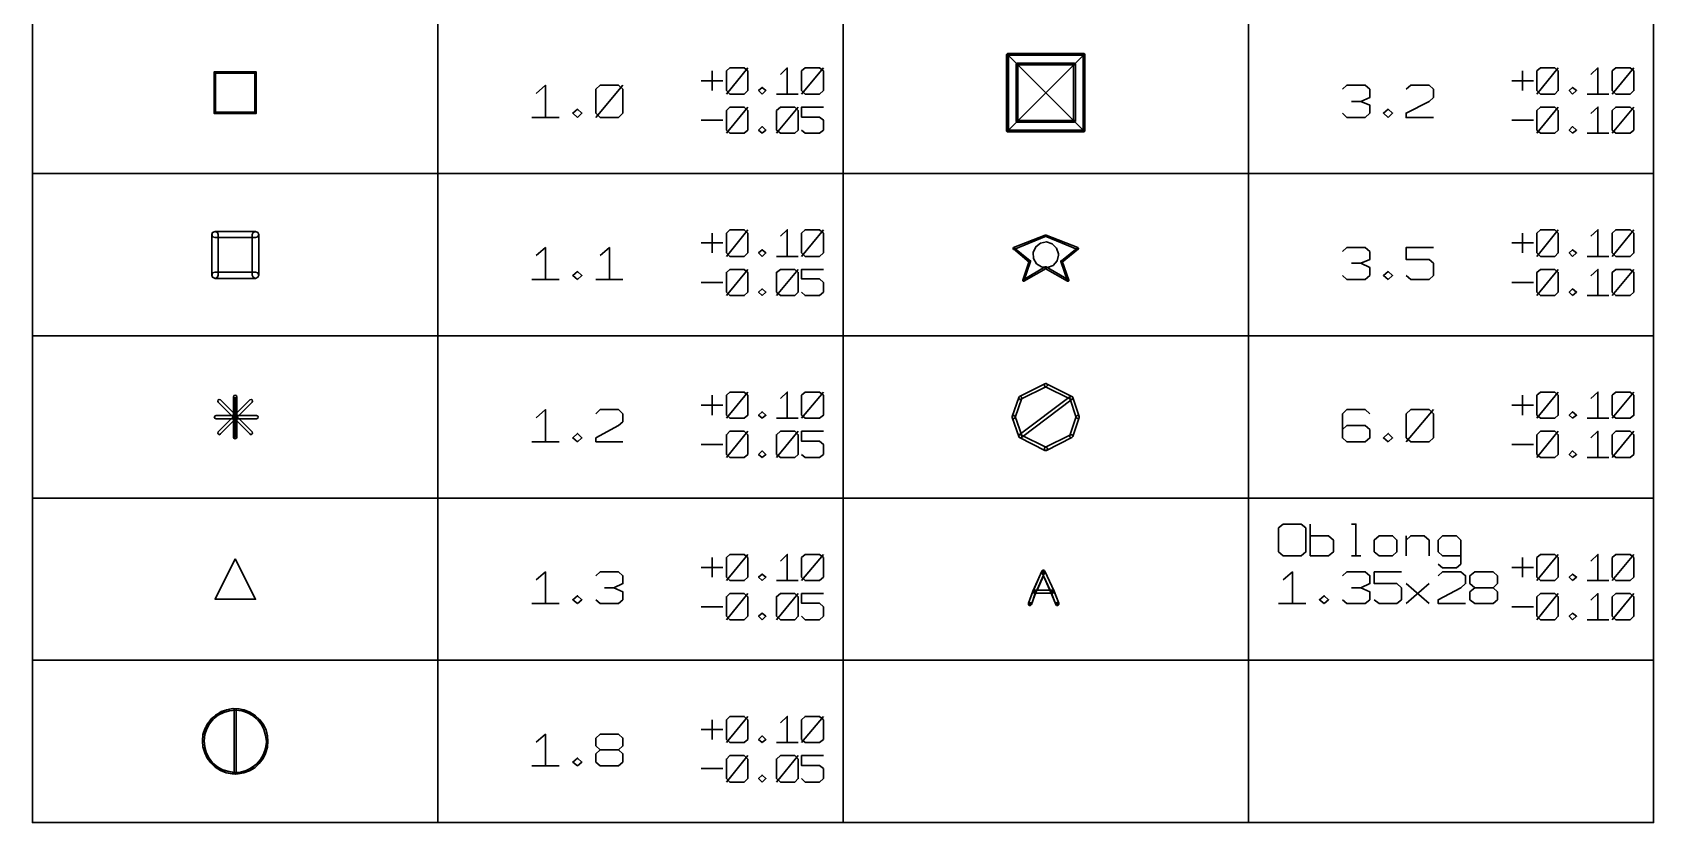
# Model space of a CAD drawing. Header units: millimetres. Extents: x 0 to 1189, y 35 to 806.
# Drawn here: x 215.1 to 308.3, y 331.6 to 377 of the extents above; entities that cross this region are included whole.
import ezdxf

# ---------------------------------------------------------------- set-up
doc = ezdxf.new("R2010")
doc.units = ezdxf.units.MM
doc.layers.add('Pen 1', color=7, linetype='Continuous')

msp = doc.modelspace()

# ---------------------------------------------------------------- linework, layer by layer
at = {"layer": 'Pen 1', "color": 7, "lineweight": 30}
for p, q in [((285.025, 378.175), (285.025, 331.6)), ((254.2, 374.775), (254.2, 373.65)), ((255.025, 373.45), (256.25, 374.95)), ((259.35, 373.45), (260.6, 374.95)), ((300.775, 374.775), (300.775, 373.65)), ((301.6, 373.45), (302.825, 374.95)), ((305.925, 373.45), (307.175, 374.95)), ((247.525, 372.1), (249.075, 373.95)), ((253.575, 374.2), (254.825, 374.2)), ((300.15, 374.2), (301.4, 374.2)), ((255.025, 371.2), (256.25, 372.7)), ((257.9, 373.45), (259.15, 373.45)), ((257.9, 371.2), (259.15, 372.7)), ((290.95, 373.025), (291.475, 373.025)), ((301.6, 371.2), (302.825, 372.7)), ((304.475, 373.45), (305.725, 373.45)), ((305.925, 371.2), (307.175, 372.7)), ((243.85, 372.1), (245.425, 372.1)), ((253.575, 371.95), (254.825, 371.95)), ((300.15, 371.95), (301.4, 371.95)), ((304.475, 371.2), (305.725, 371.2)), ((254.2, 365.45), (254.2, 364.325)), ((255.025, 364.125), (256.25, 365.65)), ((259.35, 364.125), (260.6, 365.65)), ((300.775, 365.45), (300.775, 364.325)), ((301.6, 364.125), (302.825, 365.65)), ((305.925, 364.125), (307.175, 365.65)), ((253.575, 364.9), (254.825, 364.9)), ((300.15, 364.9), (301.4, 364.9)), ((255.025, 361.875), (256.25, 363.375)), ((257.9, 364.125), (259.15, 364.125)), ((257.9, 361.875), (259.15, 363.375)), ((290.95, 363.725), (291.475, 363.725)), ((301.6, 361.875), (302.825, 363.375)), ((304.475, 364.125), (305.725, 364.125)), ((305.925, 361.875), (307.175, 363.375)), ((243.85, 362.8), (245.425, 362.8)), ((247.525, 362.8), (249.075, 362.8)), ((253.575, 362.625), (254.825, 362.625)), ((300.15, 362.625), (301.4, 362.625)), ((304.475, 361.875), (305.725, 361.875)), ((226.8, 353.725), (226.8, 356.05)), ((226.8, 353.725), (226.8, 356.05)), ((226.8, 353.725), (226.8, 356.05)), ((226.8, 353.725), (226.8, 356.05)), ((226.8, 353.725), (226.8, 356.05)), ((226.8, 353.725), (226.8, 356.05)), ((254.2, 356.15), (254.2, 355)), ((255.025, 354.825), (256.25, 356.325)), ((259.35, 354.825), (260.6, 356.325)), ((300.775, 356.15), (300.775, 355)), ((301.6, 354.825), (302.825, 356.325)), ((305.925, 354.825), (307.175, 356.325)), ((253.575, 355.575), (254.825, 355.575)), ((294.075, 353.475), (295.65, 355.325)), ((300.15, 355.575), (301.4, 355.575)), ((255.025, 352.575), (256.25, 354.075)), ((257.9, 354.825), (259.15, 354.825)), ((257.9, 352.575), (259.15, 354.075)), ((301.6, 352.575), (302.825, 354.075)), ((304.475, 354.825), (305.725, 354.825)), ((305.925, 352.575), (307.175, 354.075)), ((243.85, 353.475), (245.425, 353.475)), ((253.575, 353.325), (254.825, 353.325)), ((300.15, 353.325), (301.4, 353.325)), ((304.475, 352.575), (305.725, 352.575)), ((294.075, 346.925), (294.075, 348.075)), ((254.2, 346.825), (254.2, 345.7)), ((255.025, 345.5), (256.25, 347)), ((259.35, 345.5), (260.6, 347)), ((290.95, 346.925), (291.475, 346.925)), ((300.775, 346.825), (300.775, 345.7)), ((301.6, 345.5), (302.825, 347)), ((305.925, 345.5), (307.175, 347)), ((253.575, 346.25), (254.825, 346.25)), ((300.15, 346.25), (301.4, 346.25)), ((248.025, 345.075), (248.55, 345.075)), ((255.025, 343.25), (256.25, 344.75)), ((257.9, 345.5), (259.15, 345.5)), ((257.9, 343.25), (259.15, 344.75)), ((290.95, 345.075), (291.475, 345.075)), ((294.075, 344.175), (295.4, 345.325)), ((294.075, 345.325), (295.4, 344.175)), ((301.6, 343.25), (302.825, 344.75)), ((304.475, 345.5), (305.725, 345.5)), ((305.925, 343.25), (307.175, 344.75)), ((243.85, 344.175), (245.425, 344.175)), ((253.575, 344), (254.825, 344)), ((286.75, 344.175), (288.325, 344.175)), ((300.15, 344), (301.4, 344)), ((304.475, 343.25), (305.725, 343.25)), ((254.2, 337.5), (254.2, 336.375)), ((255.025, 336.2), (256.25, 337.7)), ((259.35, 336.2), (260.6, 337.7)), ((253.575, 336.95), (254.825, 336.95)), ((255.025, 333.925), (256.25, 335.45)), ((257.9, 336.2), (259.15, 336.2)), ((257.9, 333.925), (259.15, 335.45)), ((243.85, 334.85), (245.425, 334.85)), ((253.575, 334.7), (254.825, 334.7))]:
    msp.add_line(p, q, dxfattribs=at)
for points in [[(215.15, 378.175), (215.15, 368.875), (308.3, 368.875), (308.3, 378.175), (215.15, 378.175)], [(238.45, 378.175), (238.45, 331.6), (261.725, 331.6), (261.725, 378.175), (238.45, 378.175)], [(275.575, 375.775), (275.6, 375.75), (275.625, 375.725), (275.6, 375.7), (275.575, 375.675), (271.175, 375.675), (271.15, 375.7), (271.125, 375.725), (271.15, 375.75), (271.175, 375.775), (275.575, 375.775)], [(275.575, 375.775), (275.6, 375.75), (275.625, 375.725), (275.6, 375.7), (275.575, 375.675), (271.175, 375.675), (271.15, 375.7), (271.125, 375.725), (271.15, 375.75), (271.175, 375.775), (275.575, 375.775)], [(271.125, 375.725), (271.15, 375.75), (271.175, 375.775), (271.2, 375.75), (271.225, 375.725), (271.225, 371.325), (271.2, 371.3), (271.175, 371.275), (271.15, 371.3), (271.125, 371.325), (271.125, 375.725)], [(271.125, 375.725), (271.15, 375.75), (271.175, 375.775), (271.2, 375.75), (271.225, 375.725), (271.225, 371.325), (271.2, 371.3), (271.175, 371.275), (271.15, 371.3), (271.125, 371.325), (271.125, 375.725)], [(271.175, 375.725), (273.375, 373.525), (271.175, 371.325), (271.175, 375.725)], [(271.175, 375.725), (273.375, 373.525), (271.175, 371.325), (271.175, 375.725)], [(275.575, 371.325), (273.375, 373.525), (275.575, 375.725), (275.575, 371.325)], [(275.575, 371.325), (273.375, 373.525), (275.575, 375.725), (275.575, 371.325)], [(275.625, 371.325), (275.6, 371.3), (275.575, 371.275), (275.55, 371.3), (275.525, 371.325), (275.525, 375.725), (275.55, 375.75), (275.575, 375.775), (275.6, 375.75), (275.625, 375.725), (275.625, 371.325)], [(275.625, 371.325), (275.6, 371.3), (275.575, 371.275), (275.55, 371.3), (275.525, 371.325), (275.525, 375.725), (275.55, 375.75), (275.575, 375.775), (275.6, 375.75), (275.625, 375.725), (275.625, 371.325)], [(227.975, 374.725), (228, 374.725), (228, 374.7), (228, 374.65), (227.975, 374.65), (225.65, 374.65), (225.6, 374.65), (225.6, 374.7), (225.6, 374.725), (225.65, 374.725), (227.975, 374.725)], [(227.975, 374.725), (228, 374.725), (228, 374.7), (228, 374.65), (227.975, 374.65), (225.65, 374.65), (225.6, 374.65), (225.6, 374.7), (225.6, 374.725), (225.65, 374.725), (227.975, 374.725)], [(225.6, 374.7), (225.6, 374.725), (225.65, 374.725), (225.675, 374.725), (225.675, 374.7), (225.675, 372.35), (225.675, 372.325), (225.65, 372.325), (225.6, 372.325), (225.6, 372.35), (225.6, 374.7)], [(225.6, 374.7), (225.6, 374.725), (225.65, 374.725), (225.675, 374.725), (225.675, 374.7), (225.675, 372.35), (225.675, 372.325), (225.65, 372.325), (225.6, 372.325), (225.6, 372.35), (225.6, 374.7)], [(228, 372.35), (228, 372.325), (227.975, 372.325), (227.925, 372.325), (227.925, 372.35), (227.925, 374.7), (227.925, 374.725), (227.975, 374.725), (228, 374.725), (228, 374.7), (228, 372.35)], [(228, 372.35), (228, 372.325), (227.975, 372.325), (227.925, 372.325), (227.925, 372.35), (227.925, 374.7), (227.925, 374.725), (227.975, 374.725), (228, 374.725), (228, 374.7), (228, 372.35)], [(255.025, 373.65), (255.025, 374.775), (255.225, 374.95), (256.05, 374.95), (256.25, 374.775), (256.25, 373.65), (256.05, 373.45), (255.225, 373.45), (255.025, 373.65)], [(258.525, 373.45), (258.525, 374.95), (258.125, 374.575)], [(259.35, 373.65), (259.35, 374.775), (259.55, 374.95), (260.375, 374.95), (260.6, 374.775), (260.6, 373.65), (260.375, 373.45), (259.55, 373.45), (259.35, 373.65)], [(275.025, 375.225), (275.05, 375.2), (275.075, 375.175), (275.05, 375.15), (275.025, 375.125), (271.725, 375.125), (271.7, 375.15), (271.675, 375.175), (271.7, 375.2), (271.725, 375.225), (275.025, 375.225)], [(275.025, 375.225), (275.05, 375.2), (275.075, 375.175), (275.05, 375.15), (275.025, 375.125), (271.725, 375.125), (271.7, 375.15), (271.675, 375.175), (271.7, 375.2), (271.725, 375.225), (275.025, 375.225)], [(271.675, 375.175), (271.7, 375.2), (271.725, 375.225), (271.75, 375.2), (271.775, 375.175), (271.775, 371.875), (271.75, 371.85), (271.725, 371.825), (271.7, 371.85), (271.675, 371.875), (271.675, 375.175)], [(271.675, 375.175), (271.7, 375.2), (271.725, 375.225), (271.75, 375.2), (271.775, 375.175), (271.775, 371.875), (271.75, 371.85), (271.725, 371.825), (271.7, 371.85), (271.675, 371.875), (271.675, 375.175)], [(275.075, 371.875), (275.05, 371.85), (275.025, 371.825), (275, 371.85), (274.975, 371.875), (274.975, 375.175), (275, 375.2), (275.025, 375.225), (275.05, 375.2), (275.075, 375.175), (275.075, 371.875)], [(275.075, 371.875), (275.05, 371.85), (275.025, 371.825), (275, 371.85), (274.975, 371.875), (274.975, 375.175), (275, 375.2), (275.025, 375.225), (275.05, 375.2), (275.075, 375.175), (275.075, 371.875)], [(301.6, 373.65), (301.6, 374.775), (301.8, 374.95), (302.625, 374.95), (302.825, 374.775), (302.825, 373.65), (302.625, 373.45), (301.8, 373.45), (301.6, 373.65)], [(305.1, 373.45), (305.1, 374.95), (304.7, 374.575)], [(305.925, 373.65), (305.925, 374.775), (306.125, 374.95), (306.95, 374.95), (307.175, 374.775), (307.175, 373.65), (306.95, 373.45), (306.125, 373.45), (305.925, 373.65)], [(244.625, 372.1), (244.625, 373.95), (244.1, 373.475)], [(247.525, 372.35), (247.525, 373.725), (247.775, 373.95), (248.825, 373.95), (249.075, 373.725), (249.075, 372.35), (248.825, 372.1), (247.775, 372.1), (247.525, 372.35)], [(257.075, 373.45), (256.875, 373.65), (257.075, 373.825), (257.3, 373.65), (257.075, 373.45)], [(290.425, 373.725), (290.675, 373.95), (291.725, 373.95), (292, 373.725), (292, 373.25), (291.475, 373.025), (292, 372.8), (292, 372.35), (291.725, 372.1), (290.675, 372.1), (290.425, 372.35)], [(294.075, 373.725), (294.35, 373.95), (295.4, 373.95), (295.65, 373.725), (295.65, 373.25), (295.4, 373.025), (294.075, 372.35), (294.075, 372.1), (295.65, 372.1)], [(303.65, 373.45), (303.45, 373.65), (303.65, 373.825), (303.875, 373.65), (303.65, 373.45)], [(255.025, 371.375), (255.025, 372.5), (255.225, 372.7), (256.05, 372.7), (256.25, 372.5), (256.25, 371.375), (256.05, 371.2), (255.225, 371.2), (255.025, 371.375)], [(257.9, 371.375), (257.9, 372.5), (258.125, 372.7), (258.95, 372.7), (259.15, 372.5), (259.15, 371.375), (258.95, 371.2), (258.125, 371.2), (257.9, 371.375)], [(259.35, 371.375), (259.55, 371.2), (260.375, 371.2), (260.6, 371.375), (260.6, 371.95), (260.375, 372.125), (259.35, 372.125), (259.35, 372.7), (260.6, 372.7)], [(301.6, 371.375), (301.6, 372.5), (301.8, 372.7), (302.625, 372.7), (302.825, 372.5), (302.825, 371.375), (302.625, 371.2), (301.8, 371.2), (301.6, 371.375)], [(305.1, 371.2), (305.1, 372.7), (304.7, 372.325)], [(305.925, 371.375), (305.925, 372.5), (306.125, 372.7), (306.95, 372.7), (307.175, 372.5), (307.175, 371.375), (306.95, 371.2), (306.125, 371.2), (305.925, 371.375)], [(225.65, 372.325), (225.6, 372.325), (225.6, 372.35), (225.6, 372.4), (225.65, 372.4), (227.975, 372.4), (228, 372.4), (228, 372.35), (228, 372.325), (227.975, 372.325), (225.65, 372.325)], [(225.65, 372.325), (225.6, 372.325), (225.6, 372.35), (225.6, 372.4), (225.65, 372.4), (227.975, 372.4), (228, 372.4), (228, 372.35), (228, 372.325), (227.975, 372.325), (225.65, 372.325)], [(246.475, 372.1), (246.2, 372.35), (246.475, 372.575), (246.725, 372.35), (246.475, 372.1)], [(271.725, 371.825), (271.7, 371.85), (271.675, 371.875), (271.7, 371.9), (271.725, 371.925), (275.025, 371.925), (275.05, 371.9), (275.075, 371.875), (275.05, 371.85), (275.025, 371.825), (271.725, 371.825)], [(271.725, 371.825), (271.7, 371.85), (271.675, 371.875), (271.7, 371.9), (271.725, 371.925), (275.025, 371.925), (275.05, 371.9), (275.075, 371.875), (275.05, 371.85), (275.025, 371.825), (271.725, 371.825)], [(293.05, 372.1), (292.775, 372.35), (293.05, 372.575), (293.3, 372.35), (293.05, 372.1)], [(257.075, 371.2), (256.875, 371.375), (257.075, 371.575), (257.3, 371.375), (257.075, 371.2)], [(271.175, 371.275), (271.15, 371.3), (271.125, 371.325), (271.15, 371.35), (271.175, 371.375), (275.575, 371.375), (275.6, 371.35), (275.625, 371.325), (275.6, 371.3), (275.575, 371.275), (271.175, 371.275)], [(271.175, 371.275), (271.15, 371.3), (271.125, 371.325), (271.15, 371.35), (271.175, 371.375), (275.575, 371.375), (275.6, 371.35), (275.625, 371.325), (275.6, 371.3), (275.575, 371.275), (271.175, 371.275)], [(303.65, 371.2), (303.45, 371.375), (303.65, 371.575), (303.875, 371.375), (303.65, 371.2)], [(215.15, 368.875), (215.15, 359.55), (308.3, 359.55), (308.3, 368.875), (215.15, 368.875)], [(227.975, 365.55), (228.1, 365.5), (228.15, 365.375), (228.1, 365.25), (227.975, 365.2), (225.65, 365.2), (225.5, 365.25), (225.45, 365.375), (225.5, 365.5), (225.65, 365.55), (227.975, 365.55)], [(227.975, 365.55), (228.1, 365.5), (228.15, 365.375), (228.1, 365.25), (227.975, 365.2), (225.65, 365.2), (225.5, 365.25), (225.45, 365.375), (225.5, 365.5), (225.65, 365.55), (227.975, 365.55)], [(225.45, 365.375), (225.5, 365.5), (225.65, 365.55), (225.775, 365.5), (225.825, 365.375), (225.825, 363.05), (225.775, 362.925), (225.65, 362.85), (225.5, 362.925), (225.45, 363.05), (225.45, 365.375)], [(225.45, 365.375), (225.5, 365.5), (225.65, 365.55), (225.775, 365.5), (225.825, 365.375), (225.825, 363.05), (225.775, 362.925), (225.65, 362.85), (225.5, 362.925), (225.45, 363.05), (225.45, 365.375)], [(227.975, 365.55), (228.1, 365.5), (228.15, 365.375), (228.1, 365.25), (227.975, 365.2), (225.65, 365.2), (225.5, 365.25), (225.45, 365.375), (225.5, 365.5), (225.65, 365.55), (227.975, 365.55)], [(227.975, 365.55), (228.1, 365.5), (228.15, 365.375), (228.1, 365.25), (227.975, 365.2), (225.65, 365.2), (225.5, 365.25), (225.45, 365.375), (225.5, 365.5), (225.65, 365.55), (227.975, 365.55)], [(225.45, 365.375), (225.5, 365.5), (225.65, 365.55), (225.775, 365.5), (225.825, 365.375), (225.825, 363.05), (225.775, 362.925), (225.65, 362.85), (225.5, 362.925), (225.45, 363.05), (225.45, 365.375)], [(225.45, 365.375), (225.5, 365.5), (225.65, 365.55), (225.775, 365.5), (225.825, 365.375), (225.825, 363.05), (225.775, 362.925), (225.65, 362.85), (225.5, 362.925), (225.45, 363.05), (225.45, 365.375)], [(227.975, 365.55), (228.1, 365.5), (228.15, 365.375), (228.1, 365.25), (227.975, 365.2), (225.65, 365.2), (225.5, 365.25), (225.45, 365.375), (225.5, 365.5), (225.65, 365.55), (227.975, 365.55)], [(227.975, 365.55), (228.1, 365.5), (228.15, 365.375), (228.1, 365.25), (227.975, 365.2), (225.65, 365.2), (225.5, 365.25), (225.45, 365.375), (225.5, 365.5), (225.65, 365.55), (227.975, 365.55)], [(225.45, 365.375), (225.5, 365.5), (225.65, 365.55), (225.775, 365.5), (225.825, 365.375), (225.825, 363.05), (225.775, 362.925), (225.65, 362.85), (225.5, 362.925), (225.45, 363.05), (225.45, 365.375)], [(225.45, 365.375), (225.5, 365.5), (225.65, 365.55), (225.775, 365.5), (225.825, 365.375), (225.825, 363.05), (225.775, 362.925), (225.65, 362.85), (225.5, 362.925), (225.45, 363.05), (225.45, 365.375)], [(227.975, 365.55), (228.1, 365.5), (228.15, 365.375), (228.1, 365.25), (227.975, 365.2), (225.65, 365.2), (225.5, 365.25), (225.45, 365.375), (225.5, 365.5), (225.65, 365.55), (227.975, 365.55)], [(227.975, 365.55), (228.1, 365.5), (228.15, 365.375), (228.1, 365.25), (227.975, 365.2), (225.65, 365.2), (225.5, 365.25), (225.45, 365.375), (225.5, 365.5), (225.65, 365.55), (227.975, 365.55)], [(225.45, 365.375), (225.5, 365.5), (225.65, 365.55), (225.775, 365.5), (225.825, 365.375), (225.825, 363.05), (225.775, 362.925), (225.65, 362.85), (225.5, 362.925), (225.45, 363.05), (225.45, 365.375)], [(225.45, 365.375), (225.5, 365.5), (225.65, 365.55), (225.775, 365.5), (225.825, 365.375), (225.825, 363.05), (225.775, 362.925), (225.65, 362.85), (225.5, 362.925), (225.45, 363.05), (225.45, 365.375)], [(227.975, 365.55), (228.1, 365.5), (228.15, 365.375), (228.1, 365.25), (227.975, 365.2), (225.65, 365.2), (225.5, 365.25), (225.45, 365.375), (225.5, 365.5), (225.65, 365.55), (227.975, 365.55)], [(227.975, 365.55), (228.1, 365.5), (228.15, 365.375), (228.1, 365.25), (227.975, 365.2), (225.65, 365.2), (225.5, 365.25), (225.45, 365.375), (225.5, 365.5), (225.65, 365.55), (227.975, 365.55)], [(225.45, 365.375), (225.5, 365.5), (225.65, 365.55), (225.775, 365.5), (225.825, 365.375), (225.825, 363.05), (225.775, 362.925), (225.65, 362.85), (225.5, 362.925), (225.45, 363.05), (225.45, 365.375)], [(225.45, 365.375), (225.5, 365.5), (225.65, 365.55), (225.775, 365.5), (225.825, 365.375), (225.825, 363.05), (225.775, 362.925), (225.65, 362.85), (225.5, 362.925), (225.45, 363.05), (225.45, 365.375)], [(228.15, 363.05), (228.1, 362.925), (227.975, 362.85), (227.825, 362.925), (227.775, 363.05), (227.775, 365.375), (227.825, 365.5), (227.975, 365.55), (228.1, 365.5), (228.15, 365.375), (228.15, 363.05)], [(228.15, 363.05), (228.1, 362.925), (227.975, 362.85), (227.825, 362.925), (227.775, 363.05), (227.775, 365.375), (227.825, 365.5), (227.975, 365.55), (228.1, 365.5), (228.15, 365.375), (228.15, 363.05)], [(228.15, 363.05), (228.1, 362.925), (227.975, 362.85), (227.825, 362.925), (227.775, 363.05), (227.775, 365.375), (227.825, 365.5), (227.975, 365.55), (228.1, 365.5), (228.15, 365.375), (228.15, 363.05)], [(228.15, 363.05), (228.1, 362.925), (227.975, 362.85), (227.825, 362.925), (227.775, 363.05), (227.775, 365.375), (227.825, 365.5), (227.975, 365.55), (228.1, 365.5), (228.15, 365.375), (228.15, 363.05)], [(228.15, 363.05), (228.1, 362.925), (227.975, 362.85), (227.825, 362.925), (227.775, 363.05), (227.775, 365.375), (227.825, 365.5), (227.975, 365.55), (228.1, 365.5), (228.15, 365.375), (228.15, 363.05)], [(228.15, 363.05), (228.1, 362.925), (227.975, 362.85), (227.825, 362.925), (227.775, 363.05), (227.775, 365.375), (227.825, 365.5), (227.975, 365.55), (228.1, 365.5), (228.15, 365.375), (228.15, 363.05)], [(228.15, 363.05), (228.1, 362.925), (227.975, 362.85), (227.825, 362.925), (227.775, 363.05), (227.775, 365.375), (227.825, 365.5), (227.975, 365.55), (228.1, 365.5), (228.15, 365.375), (228.15, 363.05)], [(228.15, 363.05), (228.1, 362.925), (227.975, 362.85), (227.825, 362.925), (227.775, 363.05), (227.775, 365.375), (227.825, 365.5), (227.975, 365.55), (228.1, 365.5), (228.15, 365.375), (228.15, 363.05)], [(228.15, 363.05), (228.1, 362.925), (227.975, 362.85), (227.825, 362.925), (227.775, 363.05), (227.775, 365.375), (227.825, 365.5), (227.975, 365.55), (228.1, 365.5), (228.15, 365.375), (228.15, 363.05)], [(228.15, 363.05), (228.1, 362.925), (227.975, 362.85), (227.825, 362.925), (227.775, 363.05), (227.775, 365.375), (227.825, 365.5), (227.975, 365.55), (228.1, 365.5), (228.15, 365.375), (228.15, 363.05)], [(255.025, 364.325), (255.025, 365.45), (255.225, 365.65), (256.05, 365.65), (256.25, 365.45), (256.25, 364.325), (256.05, 364.125), (255.225, 364.125), (255.025, 364.325)], [(258.525, 364.125), (258.525, 365.65), (258.125, 365.275)], [(259.35, 364.325), (259.35, 365.45), (259.55, 365.65), (260.375, 365.65), (260.6, 365.45), (260.6, 364.325), (260.375, 364.125), (259.55, 364.125), (259.35, 364.325)], [(273.35, 365.35), (273.4, 365.35), (273.425, 365.325), (273.425, 365.3), (273.4, 365.275), (271.55, 364.525), (271.525, 364.525), (271.5, 364.55), (271.5, 364.6), (271.525, 364.625), (273.35, 365.35)], [(273.35, 365.35), (273.4, 365.35), (273.425, 365.325), (273.425, 365.3), (273.4, 365.275), (271.55, 364.525), (271.525, 364.525), (271.5, 364.55), (271.5, 364.6), (271.525, 364.625), (273.35, 365.35)], [(275.225, 364.625), (275.25, 364.6), (275.25, 364.55), (275.225, 364.525), (275.2, 364.525), (273.35, 365.275), (273.325, 365.3), (273.325, 365.325), (273.35, 365.35), (273.4, 365.35), (275.225, 364.625)], [(275.225, 364.625), (275.25, 364.6), (275.25, 364.55), (275.225, 364.525), (275.2, 364.525), (273.35, 365.275), (273.325, 365.3), (273.325, 365.325), (273.35, 365.35), (273.4, 365.35), (275.225, 364.625)], [(301.6, 364.325), (301.6, 365.45), (301.8, 365.65), (302.625, 365.65), (302.825, 365.45), (302.825, 364.325), (302.625, 364.125), (301.8, 364.125), (301.6, 364.325)], [(305.1, 364.125), (305.1, 365.65), (304.7, 365.275)], [(305.925, 364.325), (305.925, 365.45), (306.125, 365.65), (306.95, 365.65), (307.175, 365.45), (307.175, 364.325), (306.95, 364.125), (306.125, 364.125), (305.925, 364.325)], [(244.625, 362.8), (244.625, 364.625), (244.1, 364.175)], [(248.3, 362.8), (248.3, 364.625), (247.775, 364.175)], [(257.075, 364.125), (256.875, 364.325), (257.075, 364.5), (257.3, 364.325), (257.075, 364.125)], [(271.525, 364.55), (271.5, 364.575), (271.5, 364.6), (271.525, 364.625), (271.575, 364.6), (272.475, 363.875), (272.5, 363.85), (272.5, 363.825), (272.475, 363.8), (272.425, 363.8), (271.525, 364.55)], [(271.525, 364.55), (271.5, 364.575), (271.5, 364.6), (271.525, 364.625), (271.575, 364.6), (272.475, 363.875), (272.5, 363.85), (272.5, 363.825), (272.475, 363.8), (272.425, 363.8), (271.525, 364.55)], [(274.1, 364.2), (274.025, 363.875), (273.8, 363.6), (273.475, 363.475), (273.125, 363.525), (272.85, 363.7), (272.675, 364), (272.65, 364.35), (272.8, 364.675), (273.075, 364.875), (273.425, 364.95), (273.75, 364.85), (274, 364.6), (274.1, 364.275), (274.1, 364.2)], [(274.1, 364.2), (274.025, 363.875), (273.8, 363.6), (273.475, 363.475), (273.125, 363.525), (272.85, 363.7), (272.675, 364), (272.65, 364.35), (272.8, 364.675), (273.075, 364.875), (273.425, 364.95), (273.75, 364.85), (274, 364.6), (274.1, 364.275), (274.1, 364.2)], [(274.325, 363.8), (274.275, 363.8), (274.25, 363.825), (274.25, 363.85), (274.275, 363.875), (275.175, 364.6), (275.225, 364.625), (275.25, 364.6), (275.25, 364.575), (275.25, 364.55), (274.325, 363.8)], [(274.325, 363.8), (274.275, 363.8), (274.25, 363.825), (274.25, 363.85), (274.275, 363.875), (275.175, 364.6), (275.225, 364.625), (275.25, 364.6), (275.25, 364.575), (275.25, 364.55), (274.325, 363.8)], [(290.425, 364.4), (290.675, 364.625), (291.725, 364.625), (292, 364.4), (292, 363.95), (291.475, 363.725), (292, 363.475), (292, 363.025), (291.725, 362.8), (290.675, 362.8), (290.425, 363.025)], [(294.075, 363.025), (294.35, 362.8), (295.4, 362.8), (295.65, 363.025), (295.65, 363.725), (295.4, 363.95), (294.075, 363.95), (294.075, 364.625), (295.65, 364.625)], [(303.65, 364.125), (303.45, 364.325), (303.65, 364.5), (303.875, 364.325), (303.65, 364.125)], [(255.025, 362.075), (255.025, 363.2), (255.225, 363.375), (256.05, 363.375), (256.25, 363.2), (256.25, 362.075), (256.05, 361.875), (255.225, 361.875), (255.025, 362.075)], [(257.9, 362.075), (257.9, 363.2), (258.125, 363.375), (258.95, 363.375), (259.15, 363.2), (259.15, 362.075), (258.95, 361.875), (258.125, 361.875), (257.9, 362.075)], [(259.35, 362.075), (259.55, 361.875), (260.375, 361.875), (260.6, 362.075), (260.6, 362.625), (260.375, 362.825), (259.35, 362.825), (259.35, 363.375), (260.6, 363.375)], [(272.425, 363.85), (272.45, 363.875), (272.475, 363.875), (272.5, 363.875), (272.5, 363.825), (272.125, 362.725), (272.125, 362.7), (272.075, 362.7), (272.05, 362.725), (272.05, 362.75), (272.425, 363.85)], [(272.425, 363.85), (272.45, 363.875), (272.475, 363.875), (272.5, 363.875), (272.5, 363.825), (272.125, 362.725), (272.125, 362.7), (272.075, 362.7), (272.05, 362.725), (272.05, 362.75), (272.425, 363.85)], [(272.125, 362.7), (272.075, 362.7), (272.05, 362.725), (272.05, 362.75), (272.075, 362.775), (273.35, 363.525), (273.4, 363.525), (273.425, 363.5), (273.425, 363.475), (273.4, 363.425), (272.125, 362.7)], [(272.125, 362.7), (272.075, 362.7), (272.05, 362.725), (272.05, 362.75), (272.075, 362.775), (273.35, 363.525), (273.4, 363.525), (273.425, 363.5), (273.425, 363.475), (273.4, 363.425), (272.125, 362.7)], [(273.35, 363.425), (273.325, 363.475), (273.325, 363.5), (273.375, 363.525), (273.4, 363.525), (274.675, 362.775), (274.7, 362.75), (274.7, 362.725), (274.675, 362.7), (274.625, 362.7), (273.35, 363.425)], [(273.35, 363.425), (273.325, 363.475), (273.325, 363.5), (273.375, 363.525), (273.4, 363.525), (274.675, 362.775), (274.7, 362.75), (274.7, 362.725), (274.675, 362.7), (274.625, 362.7), (273.35, 363.425)], [(274.7, 362.75), (274.7, 362.725), (274.675, 362.7), (274.65, 362.7), (274.625, 362.725), (274.25, 363.825), (274.25, 363.875), (274.275, 363.875), (274.325, 363.875), (274.325, 363.85), (274.7, 362.75)], [(274.7, 362.75), (274.7, 362.725), (274.675, 362.7), (274.65, 362.7), (274.625, 362.725), (274.25, 363.825), (274.25, 363.875), (274.275, 363.875), (274.325, 363.875), (274.325, 363.85), (274.7, 362.75)], [(301.6, 362.075), (301.6, 363.2), (301.8, 363.375), (302.625, 363.375), (302.825, 363.2), (302.825, 362.075), (302.625, 361.875), (301.8, 361.875), (301.6, 362.075)], [(305.1, 361.875), (305.1, 363.375), (304.7, 363)], [(305.925, 362.075), (305.925, 363.2), (306.125, 363.375), (306.95, 363.375), (307.175, 363.2), (307.175, 362.075), (306.95, 361.875), (306.125, 361.875), (305.925, 362.075)], [(225.65, 362.85), (225.5, 362.925), (225.45, 363.05), (225.5, 363.175), (225.65, 363.225), (227.975, 363.225), (228.1, 363.175), (228.15, 363.05), (228.1, 362.925), (227.975, 362.85), (225.65, 362.85)], [(225.65, 362.85), (225.5, 362.925), (225.45, 363.05), (225.5, 363.175), (225.65, 363.225), (227.975, 363.225), (228.1, 363.175), (228.15, 363.05), (228.1, 362.925), (227.975, 362.85), (225.65, 362.85)], [(225.65, 362.85), (225.5, 362.925), (225.45, 363.05), (225.5, 363.175), (225.65, 363.225), (227.975, 363.225), (228.1, 363.175), (228.15, 363.05), (228.1, 362.925), (227.975, 362.85), (225.65, 362.85)], [(225.65, 362.85), (225.5, 362.925), (225.45, 363.05), (225.5, 363.175), (225.65, 363.225), (227.975, 363.225), (228.1, 363.175), (228.15, 363.05), (228.1, 362.925), (227.975, 362.85), (225.65, 362.85)], [(225.65, 362.85), (225.5, 362.925), (225.45, 363.05), (225.5, 363.175), (225.65, 363.225), (227.975, 363.225), (228.1, 363.175), (228.15, 363.05), (228.1, 362.925), (227.975, 362.85), (225.65, 362.85)], [(225.65, 362.85), (225.5, 362.925), (225.45, 363.05), (225.5, 363.175), (225.65, 363.225), (227.975, 363.225), (228.1, 363.175), (228.15, 363.05), (228.1, 362.925), (227.975, 362.85), (225.65, 362.85)], [(225.65, 362.85), (225.5, 362.925), (225.45, 363.05), (225.5, 363.175), (225.65, 363.225), (227.975, 363.225), (228.1, 363.175), (228.15, 363.05), (228.1, 362.925), (227.975, 362.85), (225.65, 362.85)], [(225.65, 362.85), (225.5, 362.925), (225.45, 363.05), (225.5, 363.175), (225.65, 363.225), (227.975, 363.225), (228.1, 363.175), (228.15, 363.05), (228.1, 362.925), (227.975, 362.85), (225.65, 362.85)], [(225.65, 362.85), (225.5, 362.925), (225.45, 363.05), (225.5, 363.175), (225.65, 363.225), (227.975, 363.225), (228.1, 363.175), (228.15, 363.05), (228.1, 362.925), (227.975, 362.85), (225.65, 362.85)], [(225.65, 362.85), (225.5, 362.925), (225.45, 363.05), (225.5, 363.175), (225.65, 363.225), (227.975, 363.225), (228.1, 363.175), (228.15, 363.05), (228.1, 362.925), (227.975, 362.85), (225.65, 362.85)], [(246.475, 362.8), (246.2, 363.025), (246.475, 363.25), (246.725, 363.025), (246.475, 362.8)], [(293.05, 362.8), (292.775, 363.025), (293.05, 363.25), (293.3, 363.025), (293.05, 362.8)], [(257.075, 361.875), (256.875, 362.075), (257.075, 362.25), (257.3, 362.075), (257.075, 361.875)], [(303.65, 361.875), (303.45, 362.075), (303.65, 362.25), (303.875, 362.075), (303.65, 361.875)], [(215.15, 359.55), (215.15, 350.225), (308.3, 350.225), (308.3, 359.55), (215.15, 359.55)], [(273.325, 356.8), (273.4, 356.825), (273.45, 356.775), (273.475, 356.7), (273.425, 356.65), (271.95, 355.925), (271.875, 355.9), (271.825, 355.95), (271.825, 356.025), (271.875, 356.075), (273.325, 356.8)], [(273.325, 356.8), (273.4, 356.825), (273.45, 356.775), (273.475, 356.7), (273.425, 356.65), (271.95, 355.925), (271.875, 355.9), (271.825, 355.95), (271.825, 356.025), (271.875, 356.075), (273.325, 356.8)], [(274.875, 356.075), (274.925, 356.025), (274.925, 355.95), (274.875, 355.9), (274.8, 355.925), (273.325, 356.65), (273.3, 356.7), (273.3, 356.775), (273.35, 356.825), (273.425, 356.8), (274.875, 356.075)], [(274.875, 356.075), (274.925, 356.025), (274.925, 355.95), (274.875, 355.9), (274.8, 355.925), (273.325, 356.65), (273.3, 356.7), (273.3, 356.775), (273.35, 356.825), (273.425, 356.8), (274.875, 356.075)], [(227.65, 355.875), (227.725, 355.9), (227.775, 355.875), (227.8, 355.8), (227.775, 355.75), (225.95, 353.925), (225.875, 353.875), (225.825, 353.925), (225.8, 353.975), (225.825, 354.05), (227.65, 355.875)], [(227.65, 355.875), (227.725, 355.9), (227.775, 355.875), (227.8, 355.8), (227.775, 355.75), (225.95, 353.925), (225.875, 353.875), (225.825, 353.925), (225.8, 353.975), (225.825, 354.05), (227.65, 355.875)], [(225.825, 355.75), (225.8, 355.8), (225.825, 355.875), (225.875, 355.9), (225.95, 355.875), (227.775, 354.05), (227.8, 353.975), (227.775, 353.925), (227.725, 353.875), (227.65, 353.925), (225.825, 355.75)], [(225.825, 355.75), (225.8, 355.8), (225.825, 355.875), (225.875, 355.9), (225.95, 355.875), (227.775, 354.05), (227.8, 353.975), (227.775, 353.925), (227.725, 353.875), (227.65, 353.925), (225.825, 355.75)], [(226.9, 353.725), (226.875, 353.675), (226.8, 353.65), (226.725, 353.675), (226.7, 353.725), (226.7, 356.05), (226.725, 356.125), (226.8, 356.15), (226.875, 356.125), (226.9, 356.05), (226.9, 353.725)], [(226.9, 353.725), (226.875, 353.675), (226.8, 353.65), (226.725, 353.675), (226.7, 353.725), (226.7, 356.05), (226.725, 356.125), (226.8, 356.15), (226.875, 356.125), (226.9, 356.05), (226.9, 353.725)], [(255.025, 355), (255.025, 356.15), (255.225, 356.325), (256.05, 356.325), (256.25, 356.15), (256.25, 355), (256.05, 354.825), (255.225, 354.825), (255.025, 355)], [(258.525, 354.825), (258.525, 356.325), (258.125, 355.95)], [(259.35, 355), (259.35, 356.15), (259.55, 356.325), (260.375, 356.325), (260.6, 356.15), (260.6, 355), (260.375, 354.825), (259.55, 354.825), (259.35, 355)], [(271.825, 356.025), (271.875, 356.075), (271.95, 356.075), (272, 356.025), (272, 355.975), (271.625, 354.875), (271.575, 354.825), (271.525, 354.8), (271.45, 354.85), (271.45, 354.925), (271.825, 356.025)], [(271.825, 356.025), (271.875, 356.075), (271.95, 356.075), (272, 356.025), (272, 355.975), (271.625, 354.875), (271.575, 354.825), (271.525, 354.8), (271.45, 354.85), (271.45, 354.925), (271.825, 356.025)], [(271.975, 353.725), (271.9, 353.7), (271.825, 353.75), (271.825, 353.8), (271.85, 353.875), (274.775, 356.075), (274.85, 356.075), (274.925, 356.05), (274.925, 355.975), (274.9, 355.925), (271.975, 353.725)], [(271.975, 353.725), (271.9, 353.7), (271.825, 353.75), (271.825, 353.8), (271.85, 353.875), (274.775, 356.075), (274.85, 356.075), (274.925, 356.05), (274.925, 355.975), (274.9, 355.925), (271.975, 353.725)], [(275.3, 354.925), (275.3, 354.85), (275.25, 354.8), (275.175, 354.825), (275.125, 354.875), (274.75, 355.975), (274.75, 356.025), (274.825, 356.075), (274.875, 356.075), (274.925, 356.025), (275.3, 354.925)], [(275.3, 354.925), (275.3, 354.85), (275.25, 354.8), (275.175, 354.825), (275.125, 354.875), (274.75, 355.975), (274.75, 356.025), (274.825, 356.075), (274.875, 356.075), (274.925, 356.025), (275.3, 354.925)], [(301.6, 355), (301.6, 356.15), (301.8, 356.325), (302.625, 356.325), (302.825, 356.15), (302.825, 355), (302.625, 354.825), (301.8, 354.825), (301.6, 355)], [(305.1, 354.825), (305.1, 356.325), (304.7, 355.95)], [(305.925, 355), (305.925, 356.15), (306.125, 356.325), (306.95, 356.325), (307.175, 356.15), (307.175, 355), (306.95, 354.825), (306.125, 354.825), (305.925, 355)], [(228.025, 354.975), (228.1, 354.95), (228.125, 354.9), (228.1, 354.825), (228.025, 354.8), (225.7, 354.8), (225.625, 354.825), (225.6, 354.9), (225.625, 354.95), (225.7, 354.975), (228.025, 354.975)], [(228.025, 354.975), (228.1, 354.95), (228.125, 354.9), (228.1, 354.825), (228.025, 354.8), (225.7, 354.8), (225.625, 354.825), (225.6, 354.9), (225.625, 354.95), (225.7, 354.975), (228.025, 354.975)], [(244.625, 353.475), (244.625, 355.325), (244.1, 354.85)], [(247.525, 355.075), (247.775, 355.325), (248.825, 355.325), (249.075, 355.075), (249.075, 354.625), (248.825, 354.4), (247.525, 353.7), (247.525, 353.475), (249.075, 353.475)], [(257.075, 354.825), (256.875, 355), (257.075, 355.2), (257.3, 355), (257.075, 354.825)], [(271.45, 354.875), (271.45, 354.925), (271.525, 354.975), (271.575, 354.975), (271.625, 354.925), (272, 353.825), (272, 353.75), (271.95, 353.7), (271.875, 353.725), (271.825, 353.775), (271.45, 354.875)], [(271.45, 354.875), (271.45, 354.925), (271.525, 354.975), (271.575, 354.975), (271.625, 354.925), (272, 353.825), (272, 353.75), (271.95, 353.7), (271.875, 353.725), (271.825, 353.775), (271.45, 354.875)], [(274.925, 353.775), (274.875, 353.725), (274.825, 353.7), (274.75, 353.75), (274.75, 353.825), (275.125, 354.925), (275.175, 354.975), (275.25, 354.975), (275.3, 354.925), (275.3, 354.875), (274.925, 353.775)], [(274.925, 353.775), (274.875, 353.725), (274.825, 353.7), (274.75, 353.75), (274.75, 353.825), (275.125, 354.925), (275.175, 354.975), (275.25, 354.975), (275.3, 354.925), (275.3, 354.875), (274.925, 353.775)], [(292, 355.075), (291.725, 355.325), (290.675, 355.325), (290.425, 355.075), (290.425, 353.7), (290.675, 353.475), (291.725, 353.475), (292, 353.7), (292, 354.175), (291.725, 354.4), (290.675, 354.4), (290.425, 354.175)], [(294.075, 353.7), (294.075, 355.075), (294.35, 355.325), (295.4, 355.325), (295.65, 355.075), (295.65, 353.7), (295.4, 353.475), (294.35, 353.475), (294.075, 353.7)], [(303.65, 354.825), (303.45, 355), (303.65, 355.2), (303.875, 355), (303.65, 354.825)], [(255.025, 352.75), (255.025, 353.875), (255.225, 354.075), (256.05, 354.075), (256.25, 353.875), (256.25, 352.75), (256.05, 352.575), (255.225, 352.575), (255.025, 352.75)], [(257.9, 352.75), (257.9, 353.875), (258.125, 354.075), (258.95, 354.075), (259.15, 353.875), (259.15, 352.75), (258.95, 352.575), (258.125, 352.575), (257.9, 352.75)], [(259.35, 352.75), (259.55, 352.575), (260.375, 352.575), (260.6, 352.75), (260.6, 353.325), (260.375, 353.5), (259.35, 353.5), (259.35, 354.075), (260.6, 354.075)], [(301.6, 352.75), (301.6, 353.875), (301.8, 354.075), (302.625, 354.075), (302.825, 353.875), (302.825, 352.75), (302.625, 352.575), (301.8, 352.575), (301.6, 352.75)], [(305.1, 352.575), (305.1, 354.075), (304.7, 353.7)], [(305.925, 352.75), (305.925, 353.875), (306.125, 354.075), (306.95, 354.075), (307.175, 353.875), (307.175, 352.75), (306.95, 352.575), (306.125, 352.575), (305.925, 352.75)], [(246.475, 353.475), (246.2, 353.7), (246.475, 353.95), (246.725, 353.7), (246.475, 353.475)], [(271.875, 353.725), (271.825, 353.775), (271.825, 353.825), (271.875, 353.875), (271.95, 353.875), (273.425, 353.15), (273.475, 353.1), (273.45, 353.025), (273.4, 352.975), (273.325, 352.975), (271.875, 353.725)], [(271.875, 353.725), (271.825, 353.775), (271.825, 353.825), (271.875, 353.875), (271.95, 353.875), (273.425, 353.15), (273.475, 353.1), (273.45, 353.025), (273.4, 352.975), (273.325, 352.975), (271.875, 353.725)], [(273.425, 352.975), (273.35, 352.975), (273.3, 353.025), (273.3, 353.1), (273.325, 353.15), (274.8, 353.875), (274.875, 353.875), (274.925, 353.825), (274.925, 353.775), (274.875, 353.725), (273.425, 352.975)], [(273.425, 352.975), (273.35, 352.975), (273.3, 353.025), (273.3, 353.1), (273.325, 353.15), (274.8, 353.875), (274.875, 353.875), (274.925, 353.825), (274.925, 353.775), (274.875, 353.725), (273.425, 352.975)], [(293.05, 353.475), (292.775, 353.7), (293.05, 353.95), (293.3, 353.7), (293.05, 353.475)], [(257.075, 352.575), (256.875, 352.75), (257.075, 352.95), (257.3, 352.75), (257.075, 352.575)], [(303.65, 352.575), (303.45, 352.75), (303.65, 352.95), (303.875, 352.75), (303.65, 352.575)], [(215.15, 350.225), (215.15, 340.925), (308.3, 340.925), (308.3, 350.225), (215.15, 350.225)], [(286.75, 347.15), (287.025, 346.925), (288.05, 346.925), (288.325, 347.15), (288.325, 348.525), (288.05, 348.75), (287.025, 348.75), (286.75, 348.525), (286.75, 347.15)], [(288.575, 348.075), (289.625, 348.075), (289.9, 347.825), (289.9, 347.15), (289.625, 346.925), (288.575, 346.925), (288.575, 348.75)], [(291.2, 346.925), (291.2, 348.75), (290.95, 348.75)], [(292.25, 347.15), (292.25, 347.825), (292.525, 348.075), (293.3, 348.075), (293.55, 347.825), (293.55, 347.15), (293.3, 346.925), (292.525, 346.925), (292.25, 347.15)], [(294.075, 347.825), (294.35, 348.075), (295.125, 348.075), (295.4, 347.825), (295.4, 346.925)], [(295.925, 346.45), (296.175, 346.225), (296.975, 346.225), (297.225, 346.45), (297.225, 347.825), (296.975, 348.075), (296.175, 348.075), (295.925, 347.825), (295.925, 347.15), (296.175, 346.925), (297.225, 346.925)], [(226.8, 346.75), (225.65, 344.425), (227.975, 344.425), (226.8, 346.75)], [(226.8, 346.75), (225.65, 344.425), (227.975, 344.425), (226.8, 346.75)], [(255.025, 345.7), (255.025, 346.825), (255.225, 347), (256.05, 347), (256.25, 346.825), (256.25, 345.7), (256.05, 345.5), (255.225, 345.5), (255.025, 345.7)], [(258.525, 345.5), (258.525, 347), (258.125, 346.625)], [(259.35, 345.7), (259.35, 346.825), (259.55, 347), (260.375, 347), (260.6, 346.825), (260.6, 345.7), (260.375, 345.5), (259.55, 345.5), (259.35, 345.7)], [(301.6, 345.7), (301.6, 346.825), (301.8, 347), (302.625, 347), (302.825, 346.825), (302.825, 345.7), (302.625, 345.5), (301.8, 345.5), (301.6, 345.7)], [(305.1, 345.5), (305.1, 347), (304.7, 346.625)], [(305.925, 345.7), (305.925, 346.825), (306.125, 347), (306.95, 347), (307.175, 346.825), (307.175, 345.7), (306.95, 345.5), (306.125, 345.5), (305.925, 345.7)], [(244.625, 344.175), (244.625, 346), (244.1, 345.55)], [(247.525, 345.775), (247.775, 346), (248.825, 346), (249.075, 345.775), (249.075, 345.325), (248.55, 345.075), (249.075, 344.85), (249.075, 344.4), (248.825, 344.175), (247.775, 344.175), (247.525, 344.4)], [(257.075, 345.5), (256.875, 345.7), (257.075, 345.875), (257.3, 345.7), (257.075, 345.5)], [(272.625, 344.875), (272.65, 344.9), (273.15, 346.05), (273.225, 346.1), (273.275, 346.075), (273.325, 346.05), (273.85, 344.9), (273.85, 344.875), (274.125, 344.2), (274.125, 344.125), (274.075, 344.075), (274, 344.075), (273.95, 344.125), (273.7, 344.775), (272.775, 344.775), (272.55, 344.125), (272.5, 344.075), (272.425, 344.075), (272.375, 344.125), (272.375, 344.2), (272.625, 344.875)], [(272.8, 344.825), (272.625, 344.9), (273.15, 346.05), (273.325, 345.975), (272.8, 344.825)], [(272.875, 344.95), (273.625, 344.95), (273.25, 345.775), (272.875, 344.95)], [(273.325, 346), (273.3, 345.925), (273.25, 345.9), (273.175, 345.925), (273.15, 346), (273.175, 346.075), (273.25, 346.1), (273.3, 346.075), (273.325, 346)], [(273.15, 345.975), (273.325, 346.05), (273.85, 344.9), (273.675, 344.825), (273.15, 345.975)], [(287.55, 344.175), (287.55, 346), (287.025, 345.55)], [(290.425, 345.775), (290.675, 346), (291.725, 346), (292, 345.775), (292, 345.325), (291.475, 345.075), (292, 344.85), (292, 344.4), (291.725, 344.175), (290.675, 344.175), (290.425, 344.4)], [(292.25, 344.4), (292.525, 344.175), (293.55, 344.175), (293.825, 344.4), (293.825, 345.075), (293.55, 345.325), (292.25, 345.325), (292.25, 346), (293.825, 346)], [(295.925, 345.775), (296.175, 346), (297.225, 346), (297.5, 345.775), (297.5, 345.325), (297.225, 345.075), (295.925, 344.4), (295.925, 344.175), (297.5, 344.175)], [(298.025, 345.075), (297.75, 344.85), (297.75, 344.4), (298.025, 344.175), (299.075, 344.175), (299.325, 344.4), (299.325, 344.85), (299.075, 345.075), (298.025, 345.075), (297.75, 345.325), (297.75, 345.775), (298.025, 346), (299.075, 346), (299.325, 345.775), (299.325, 345.325), (299.075, 345.075)], [(303.65, 345.5), (303.45, 345.7), (303.65, 345.875), (303.875, 345.7), (303.65, 345.5)], [(255.025, 343.45), (255.025, 344.575), (255.225, 344.75), (256.05, 344.75), (256.25, 344.575), (256.25, 343.45), (256.05, 343.25), (255.225, 343.25), (255.025, 343.45)], [(257.9, 343.45), (257.9, 344.575), (258.125, 344.75), (258.95, 344.75), (259.15, 344.575), (259.15, 343.45), (258.95, 343.25), (258.125, 343.25), (257.9, 343.45)], [(259.35, 343.45), (259.55, 343.25), (260.375, 343.25), (260.6, 343.45), (260.6, 344), (260.375, 344.2), (259.35, 344.2), (259.35, 344.75), (260.6, 344.75)], [(272.55, 344.125), (272.375, 344.2), (272.625, 344.9), (272.8, 344.825), (272.55, 344.125)], [(272.8, 344.85), (272.775, 344.8), (272.725, 344.775), (272.65, 344.8), (272.625, 344.85), (272.65, 344.925), (272.725, 344.95), (272.775, 344.925), (272.8, 344.85)], [(272.8, 344.85), (272.775, 344.8), (272.725, 344.775), (272.65, 344.8), (272.625, 344.85), (272.65, 344.925), (272.725, 344.95), (272.775, 344.925), (272.8, 344.85)], [(273.775, 344.95), (273.775, 344.775), (272.725, 344.775), (272.725, 344.95), (273.775, 344.95)], [(273.85, 344.85), (273.825, 344.8), (273.775, 344.775), (273.7, 344.8), (273.675, 344.85), (273.7, 344.925), (273.775, 344.95), (273.825, 344.925), (273.85, 344.85)], [(273.85, 344.85), (273.825, 344.8), (273.775, 344.775), (273.7, 344.8), (273.675, 344.85), (273.7, 344.925), (273.775, 344.95), (273.825, 344.925), (273.85, 344.85)], [(273.675, 344.825), (273.85, 344.9), (274.125, 344.2), (273.95, 344.125), (273.675, 344.825)], [(301.6, 343.45), (301.6, 344.575), (301.8, 344.75), (302.625, 344.75), (302.825, 344.575), (302.825, 343.45), (302.625, 343.25), (301.8, 343.25), (301.6, 343.45)], [(305.1, 343.25), (305.1, 344.75), (304.7, 344.375)], [(305.925, 343.45), (305.925, 344.575), (306.125, 344.75), (306.95, 344.75), (307.175, 344.575), (307.175, 343.45), (306.95, 343.25), (306.125, 343.25), (305.925, 343.45)], [(246.475, 344.175), (246.2, 344.4), (246.475, 344.625), (246.725, 344.4), (246.475, 344.175)], [(272.55, 344.175), (272.525, 344.1), (272.45, 344.075), (272.4, 344.1), (272.375, 344.175), (272.4, 344.225), (272.45, 344.25), (272.525, 344.225), (272.55, 344.175)], [(274.125, 344.175), (274.1, 344.1), (274.025, 344.075), (273.975, 344.1), (273.95, 344.175), (273.975, 344.225), (274.025, 344.25), (274.1, 344.225), (274.125, 344.175)], [(289.375, 344.175), (289.1, 344.4), (289.375, 344.625), (289.625, 344.4), (289.375, 344.175)], [(257.075, 343.25), (256.875, 343.45), (257.075, 343.625), (257.3, 343.45), (257.075, 343.25)], [(303.65, 343.25), (303.45, 343.45), (303.65, 343.625), (303.875, 343.45), (303.65, 343.25)], [(215.15, 340.925), (215.15, 331.6), (308.3, 331.6), (308.3, 340.925), (215.15, 340.925)], [(224.925, 336.275), (224.95, 336.6), (225.05, 336.95), (225.2, 337.25), (225.425, 337.525), (225.675, 337.775), (225.975, 337.95), (226.3, 338.075), (226.65, 338.15), (227, 338.125), (227.325, 338.075), (227.65, 337.95), (227.95, 337.75), (228.2, 337.525), (228.4, 337.225), (228.575, 336.925), (228.65, 336.575), (228.675, 336.275), (228.6, 336.275), (228.55, 336.6), (228.45, 336.95), (228.3, 337.25), (228.075, 337.525), (227.8, 337.75), (227.5, 337.9), (227.175, 338.025), (226.825, 338.05), (226.475, 338.025), (226.15, 337.925), (225.825, 337.775), (225.55, 337.55), (225.325, 337.275), (225.175, 336.975), (225.05, 336.65), (225.025, 336.3), (225.025, 336.275), (224.925, 336.275)], [(228.675, 336.275), (228.65, 335.925), (228.55, 335.575), (228.4, 335.275), (228.175, 335), (227.925, 334.75), (227.625, 334.575), (227.3, 334.45), (226.975, 334.4), (226.625, 334.4), (226.275, 334.45), (225.95, 334.6), (225.65, 334.775), (225.4, 335.025), (225.2, 335.3), (225.05, 335.6), (224.95, 335.95), (224.925, 336.3), (224.95, 336.65), (225.05, 336.975), (225.225, 337.275), (225.425, 337.55), (225.7, 337.775), (226, 337.975), (226.325, 338.075), (226.675, 338.15), (227.025, 338.125), (227.35, 338.05), (227.675, 337.925), (227.975, 337.725), (228.225, 337.5), (228.425, 337.225), (228.575, 336.9), (228.65, 336.55), (228.675, 336.275)], [(226.75, 338.1), (226.775, 338.125), (226.8, 338.15), (226.825, 338.125), (226.85, 338.1), (226.85, 334.425), (226.825, 334.4), (226.8, 334.375), (226.775, 334.4), (226.75, 334.425), (226.75, 338.1)], [(226.75, 338.1), (226.775, 338.125), (226.8, 338.15), (226.825, 338.125), (226.85, 338.1), (226.85, 334.425), (226.825, 334.4), (226.8, 334.375), (226.775, 334.4), (226.75, 334.425), (226.75, 338.1)], [(228.6, 336.275), (228.55, 336.6), (228.45, 336.95), (228.3, 337.25), (228.075, 337.525), (227.8, 337.75), (227.5, 337.9), (227.175, 338.025), (226.825, 338.05), (226.475, 338.025), (226.15, 337.925), (225.825, 337.775), (225.55, 337.55), (225.325, 337.275), (225.175, 336.975), (225.05, 336.65), (225.025, 336.3), (225.05, 335.95), (225.125, 335.625), (225.3, 335.3), (225.5, 335.025), (225.775, 334.8), (226.075, 334.625), (226.4, 334.525), (226.75, 334.475), (227.1, 334.5), (227.425, 334.6), (227.75, 334.75), (228.025, 334.95), (228.25, 335.225), (228.425, 335.525), (228.55, 335.85), (228.6, 336.2), (228.6, 336.275)], [(255.025, 336.375), (255.025, 337.5), (255.225, 337.7), (256.05, 337.7), (256.25, 337.5), (256.25, 336.375), (256.05, 336.2), (255.225, 336.2), (255.025, 336.375)], [(258.525, 336.2), (258.525, 337.7), (258.125, 337.325)], [(259.35, 336.375), (259.35, 337.5), (259.55, 337.7), (260.375, 337.7), (260.6, 337.5), (260.6, 336.375), (260.375, 336.2), (259.55, 336.2), (259.35, 336.375)], [(225.025, 336.275), (225.05, 335.925), (225.15, 335.575), (225.3, 335.275), (225.525, 335), (225.8, 334.775), (226.1, 334.625), (226.45, 334.525), (226.775, 334.475), (227.125, 334.5), (227.475, 334.6), (227.775, 334.775), (228.05, 334.975), (228.275, 335.25), (228.45, 335.55), (228.55, 335.875), (228.6, 336.225), (228.6, 336.275), (228.675, 336.275), (228.65, 335.925), (228.55, 335.575), (228.4, 335.275), (228.175, 335), (227.925, 334.75), (227.625, 334.575), (227.3, 334.45), (226.975, 334.4), (226.625, 334.4), (226.275, 334.45), (225.95, 334.6), (225.65, 334.775), (225.4, 335.025), (225.2, 335.3), (225.05, 335.6), (224.95, 335.95), (224.925, 336.275), (225.025, 336.275)], [(244.625, 334.85), (244.625, 336.675), (244.1, 336.225)], [(247.775, 335.775), (247.525, 335.55), (247.525, 335.075), (247.775, 334.85), (248.825, 334.85), (249.075, 335.075), (249.075, 335.55), (248.825, 335.775), (247.775, 335.775), (247.525, 336), (247.525, 336.45), (247.775, 336.675), (248.825, 336.675), (249.075, 336.45), (249.075, 336), (248.825, 335.775)], [(257.075, 336.2), (256.875, 336.375), (257.075, 336.575), (257.3, 336.375), (257.075, 336.2)], [(255.025, 334.125), (255.025, 335.25), (255.225, 335.45), (256.05, 335.45), (256.25, 335.25), (256.25, 334.125), (256.05, 333.925), (255.225, 333.925), (255.025, 334.125)], [(257.9, 334.125), (257.9, 335.25), (258.125, 335.45), (258.95, 335.45), (259.15, 335.25), (259.15, 334.125), (258.95, 333.925), (258.125, 333.925), (257.9, 334.125)], [(259.35, 334.125), (259.55, 333.925), (260.375, 333.925), (260.6, 334.125), (260.6, 334.7), (260.375, 334.875), (259.35, 334.875), (259.35, 335.45), (260.6, 335.45)], [(246.475, 334.85), (246.2, 335.075), (246.475, 335.3), (246.725, 335.075), (246.475, 334.85)], [(257.075, 333.925), (256.875, 334.125), (257.075, 334.325), (257.3, 334.125), (257.075, 333.925)]]:
    msp.add_lwpolyline(points, dxfattribs=at)

doc.saveas('drawing.dxf')
